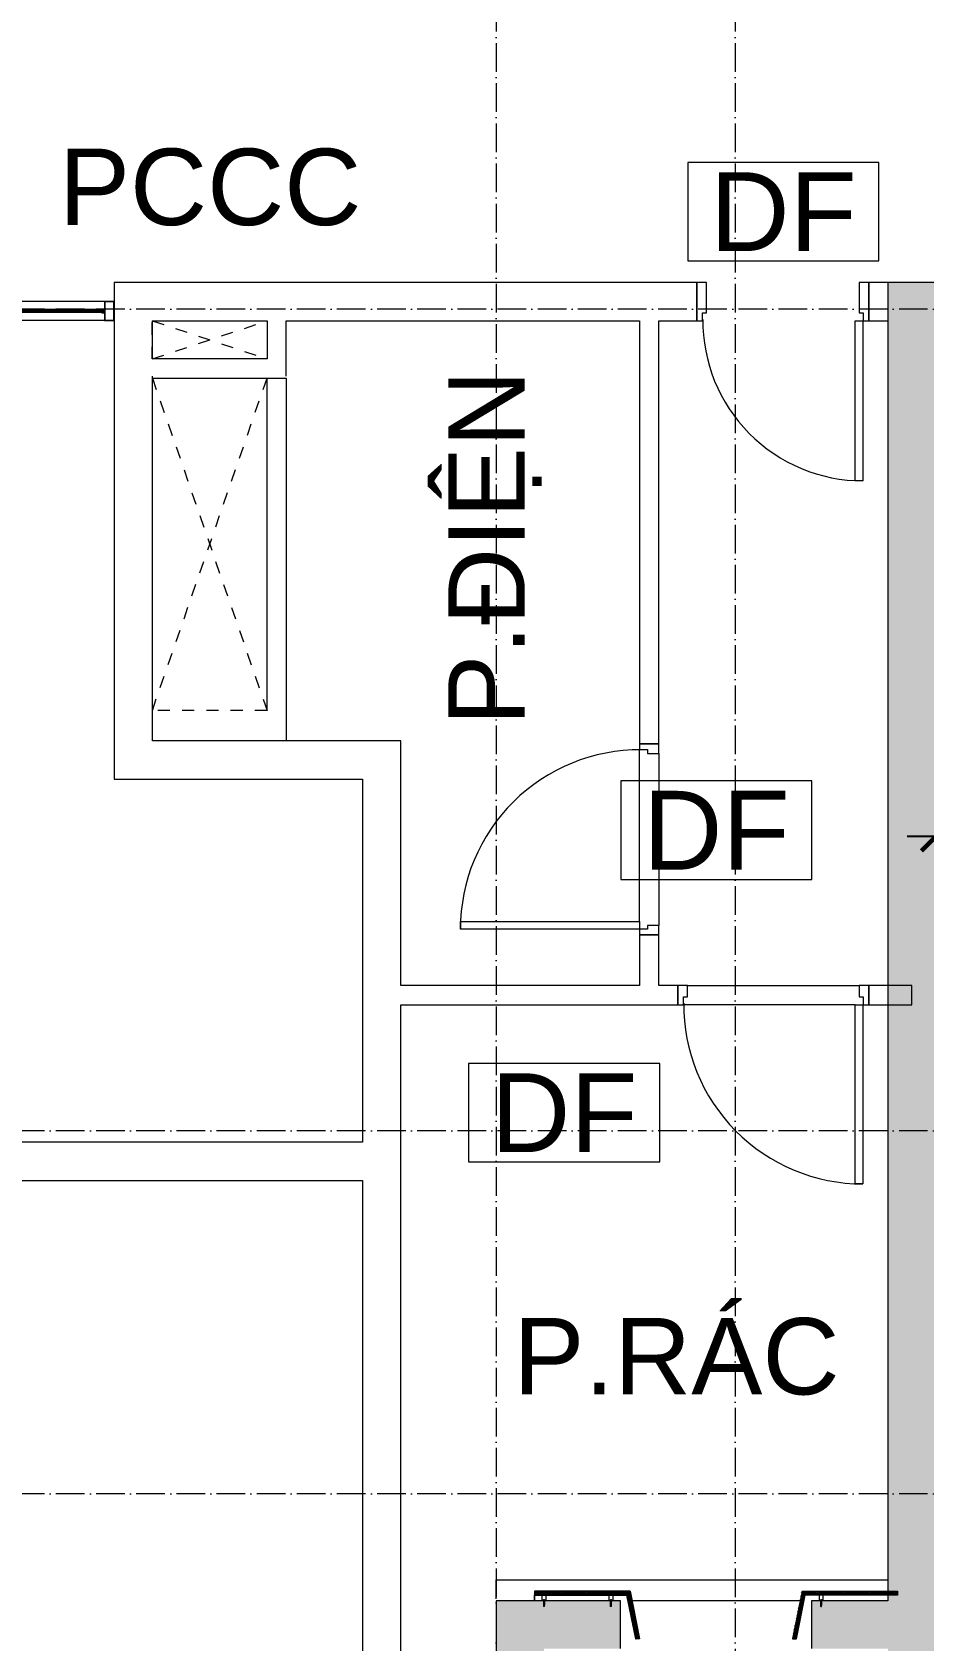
# Model space of a CAD drawing. Header units: millimetres. Extents: x -55734 to 162275, y 47779 to 197208.
# Drawn here: x 21021 to 25688, y 95775 to 104195 of the extents above; entities that cross this region are included whole.
import ezdxf
from ezdxf.enums import TextEntityAlignment as Align

# ---------------------------------------------------------------- set-up
doc = ezdxf.new("R2010")
doc.units = ezdxf.units.MM
for name, pattern in [('Dash', [6.35, 3.175, -3.175]), ('Grid Line', [4.2, 3, -0.6, 0, -0.6]), ('HIDDEN2', [4.7625, 3.175, -1.5875])]:
    doc.linetypes.add(name, pattern=pattern)
for name, color, linetype, lineweight in [('A-DETL-GENF-HDLN', 161, 'Dash', 5), ('CHU', 181, 'Continuous', 5), ('CUA', 31, 'Continuous', 9), ('GRA', 211, 'Continuous', 9), ('LAT-GACH', 140, 'Continuous', 13), ('NET-CAT', 3, 'Continuous', 15), ('NET-THAY', 2, 'Continuous', 9), ('TRUC', 225, 'Continuous', 5), ('Y-GHI CHU PCCC$0$Z-CT1-GHI CHU TT$0$KI-HIEU', 6, 'Continuous', 13)]:
    doc.layers.add(name, color=color, linetype=linetype, lineweight=lineweight)
doc.styles.add('Arial_3', font='Font - TrueType - Arial.ttf', dxfattribs={"height": 500})
doc.styles.add('TA1', font='Font - TrueType - Arial.ttf')
doc.styles.add('Y-GHI CHU PCCC$0$Arial', font='Font - TrueType - Arial.ttf')
doc.dimstyles.new('D_100', dxfattribs={"dimtxt": 220, "dimasz": 150, "dimexe": 150, "dimexo": 150, "dimgap": 80, "dimtad": 1, "dimdec": 0, "dimzin": 9, "dimtxsty": 'TA1', "dimblk": 'ARCHTICK', "dimcen": 1, "dimdle": 150, "dimclrd": 256, "dimclre": 256, "dimclrt": 7, "dimadec": 0, "dimazin": 0, "dimtfac": 1, "dimtdec": 0, "dimtix": 1, "dimtmove": 1, "dimatfit": 3, "dimfxl": 1, "dimtolj": 1, "dimtzin": 0, "dimlwd": -1, "dimlwe": -1, "dimarcsym": 0})

# ---------------------------------------------------------------- blocks, each defined once
blk = doc.blocks.new('A$C1F5A74C7')
at = {"color": 0, "lineweight": 5}
for p, q in [((0, 10), (0, 12)), ((0, 10), (21, 10)), ((3, 8), (3, 10)), ((3, 5), (3, 7)), ((5, 91), (10, 94)), ((5, 91), (5, 29)), ((5, 91), (15, 91)), ((6, 78), (5, 75)), ((5, 75), (8, 75)), ((6, 72), (5, 69)), ((5, 69), (8, 69)), ((6, 66), (5, 63)), ((5, 63), (8, 63)), ((6, 60), (5, 57)), ((5, 57), (8, 57)), ((6, 54), (5, 51)), ((5, 51), (8, 51)), ((5, 49), (8, 49)), ((5, 10), (5, 29)), ((8, 5), (5, 5)), ((7, 80), (6, 78)), ((6, 78), (10, 78)), ((8, 73), (6, 72)), ((8, 67), (6, 66)), ((8, 61), (6, 60)), ((8, 55), (6, 54)), ((8, 82), (7, 80)), ((7, 81), (10, 81)), ((7, 80), (10, 80)), ((7, 29), (7, 76)), ((7, 10), (7, 31)), ((7, 9), (7, 10)), ((7, 5), (7, 8)), ((7, 5), (7, 5)), ((9, 84), (8, 82)), ((8, 83), (10, 83)), ((8, 73), (8, 75)), ((8, 69), (8, 67)), ((8, 61), (8, 63)), ((8, 57), (8, 55)), ((8, 51), (8, 49)), ((10, 87), (9, 85)), ((9, 85), (12, 86)), ((10, 5), (9, 5)), ((10, 99), (10, 11)), ((10, 94), (15, 91)), ((10, 87), (12, 85)), ((10, 41), (10, 80)), ((10, 78), (15, 78)), ((10, 41), (11, 41)), ((10, 13), (10, 0)), ((12, 5), (10, 5)), ((11, 84), (13, 84)), ((11, 81), (14, 82)), ((11, 41), (11, 80)), ((11, 80), (14, 80)), ((12, 84), (12, 83)), ((12, 73), (12, 75)), ((12, 75), (15, 75)), ((12, 73), (15, 72)), ((12, 69), (12, 67)), ((12, 69), (15, 69)), ((12, 67), (15, 66)), ((12, 61), (12, 63)), ((12, 63), (15, 63)), ((12, 61), (15, 60)), ((12, 57), (12, 55)), ((12, 57), (15, 57)), ((12, 55), (15, 54)), ((12, 49), (12, 51)), ((12, 51), (15, 51)), ((12, 49), (15, 49)), ((12, 5), (12, 5)), ((13, 82), (14, 80)), ((16, 5), (13, 5)), ((14, 80), (15, 78)), ((14, 29), (14, 76)), ((14, 10), (14, 31)), ((14, 9), (14, 10)), ((14, 5), (14, 8)), ((15, 91), (15, 29)), ((15, 78), (15, 75)), ((15, 72), (15, 69)), ((15, 66), (15, 63)), ((15, 60), (15, 57)), ((15, 54), (15, 51)), ((15, 10), (15, 29)), ((18, 10), (18, 8)), ((18, 7), (18, 5)), ((21, 10), (21, 12))]:
    blk.add_line(p, q, dxfattribs=at)
for centre, radius, start, end in [((5, 7), 2.77, 227.3489, 309.0524), ((10, 15), 10.9, 250.5292, 255.5659), ((10, 15), 10.9, 263.51, 276.4907), ((10, 15), 10.9, 284.1671, 289.4715), ((16, 7), 2.77, 230.845, 312.6565)]:
    blk.add_arc(centre, radius, start, end, dxfattribs=at)
blk = doc.blocks.new('*U73')
for p, q in [((11.2, 0), (10.7, 0)), ((11.7, 0), (11.2, 0)), ((12.4, 0), (12.2, 0)), ((14.1, 0), (12.9, 0)), ((14.1, 2.9), (14.1, 4)), ((14.1, 2.4), (14.1, 2.9)), ((14.1, 1.8), (14.1, 1.9)), ((14.1, 0), (14.1, 1.2)), ((14.1, 0), (14.1, -1.2)), ((14.1, 0), (15.4, 0)), ((15.9, 0), (16, 0)), ((16.6, 0), (17, 0)), ((17, 0), (18.1, 0)), ((47.7, 10), (47.7, -10)), ((14.1, -1.8), (14.1, -1.9)), ((14.1, -2.4), (14.1, -2.9)), ((14.1, -2.9), (14.1, -4))]:
    blk.add_line(p, q)
blk.add_lwpolyline([(50, 10), (9.5, 10, 0.414215), (7.5, 8), (7.5, -8, 0.414214), (9.5, -10), (50, -10)], format="xyb")
for radius in [2.9, 0.712]:
    blk.add_circle((14.1, 0), radius)
at = {"extrusion": (0, 0, -1), "xscale": 0.3999999999068677, "yscale": 0.3999999999068677, "zscale": -0.4, "rotation": 90.00000000000001}
blk.add_blockref('A$C1F5A74C7', (-42.8, -4.2), dxfattribs=at)
blk = doc.blocks.new('_ARCHTICK')
at = {"color": 0, "linetype": 'ByBlock', "const_width": 0.15}
blk.add_lwpolyline([(-0.5, -0.5), (0.5, 0.5)], dxfattribs=at)
blk = doc.blocks.new('*D65')
at = {"layer": 'Defpoints', "transparency": 16777216}
blk.add_line((5350, 11850), (2850, 11850), dxfattribs=at)
at = {"layer": 'Defpoints', "color": 0, "transparency": 16777216}
for p in [(3000, 11850), (3000, 11850), (5200, 11850)]:
    blk.add_point(p, dxfattribs=at)
at = {"layer": 'Defpoints', "transparency": 16777216, "xscale": 150, "yscale": 150, "zscale": 150}
for p, rotation in [((3000, 11850), 179.9999999999999), ((5200, 11850), 359.9999999999999)]:
    blk.add_blockref('_ARCHTICK', p, dxfattribs=dict(at, rotation=rotation))
at = {"layer": 'Defpoints', "color": 7, "transparency": 16777216, "insert": (4100, 12042.3), "char_height": 220, "attachment_point": 5, "style": 'TA1'}
blk.add_mtext('\\A1;2200', dxfattribs=at)
blk = doc.blocks.new('CUA 1 CANH MO - 2 - Type 1-1152417-MẶT BẰNG TẦNG 1')
at = {"layer": 'CUA'}
for p, q in [((-317.5, 940.3), (-277.5, 940.3)), ((-317.5, 102.3), (-317.5, 940.3)), ((-277.5, 940.3), (-277.5, 102.3)), ((-277.5, 102.3), (-317.5, 102.3))]:
    blk.add_line(p, q, dxfattribs=at)
at = {"layer": 'CUA', "lineweight": 5}
for p, q in [((-318.5, 102.3), (-348.5, 102.3)), ((-348.5, 102.3), (-348.5, -97.7)), ((-318.5, 61.3), (-318.5, 102.3)), ((551.5, 102.3), (521.5, 102.3)), ((521.5, 102.3), (521.5, 61.3)), ((551.5, -97.7), (551.5, 102.3)), ((-298.5, 61.3), (-318.5, 61.3)), ((-298.5, -97.7), (-298.5, 61.3)), ((521.5, 61.3), (501.5, 61.3)), ((501.5, 61.3), (501.5, -97.7)), ((-348.5, -97.7), (-298.5, -97.7)), ((501.5, -97.7), (551.5, -97.7))]:
    blk.add_line(p, q, dxfattribs=at)
blk.add_arc((-317.5, 102.3), 838, 359.5, 90, dxfattribs=at)
blk = doc.blocks.new('CUA 1 CANH MO - 2 - Type 1000-1271836-MẶT BẰNG TẦNG 1')
at = {"layer": 'CUA'}
for p, q in [((-367.5, 990.3), (-327.5, 990.3)), ((-367.5, 52.3), (-367.5, 990.3)), ((-327.5, 990.3), (-327.5, 52.3)), ((-327.5, 52.3), (-367.5, 52.3))]:
    blk.add_line(p, q, dxfattribs=at)
at = {"layer": 'CUA', "lineweight": 5}
for p, q in [((-368.5, 52.3), (-398.5, 52.3)), ((-398.5, 52.3), (-398.5, -47.7)), ((-368.5, 11.3), (-368.5, 52.3)), ((-348.5, 11.3), (-368.5, 11.3)), ((-348.5, -47.7), (-348.5, 11.3)), ((571.5, 11.3), (551.5, 11.3)), ((551.5, 11.3), (551.5, -47.7)), ((601.5, 52.3), (571.5, 52.3)), ((571.5, 52.3), (571.5, 11.3)), ((601.5, -47.7), (601.5, 52.3)), ((-398.5, -47.7), (-348.5, -47.7)), ((551.5, -47.7), (601.5, -47.7))]:
    blk.add_line(p, q, dxfattribs=at)
blk.add_arc((-367.5, 52.3), 938, 359.5, 90, dxfattribs=at)
blk = doc.blocks.new('*U177')
for p, q in [((-787.5, 112.5), (-787.5, 712.5)), ((-770.8, 699.5, 0), (-770.8, 125.5, 0)), ((-754.3, 699.5, 0), (-754.3, 125.5, 0)), ((-737.5, 112.5), (-737.5, 712.5)), ((737.5, 112.5), (737.5, 712.5)), ((754.2, 699.5, 0), (754.2, 125.5, 0)), ((770.7, 699.5, 0), (770.7, 125.5, 0)), ((787.5, 112.5), (787.5, 712.5)), ((-1644.6, 0, 0), (-850, 0, 0)), ((1630.2, 0, 0), (850, 0, 0)), ((-1631.6, -41.8, 0), (-863, -41.8, 0)), ((-1631.6, -58.3, 0), (-863, -58.3, 0)), ((1617.2, -41.8, 0), (863, -41.8, 0)), ((1617.2, -58.3, 0), (863, -58.3, 0)), ((-1644.6, -100, 0), (-850, -100, 0)), ((1630.2, -100, 0), (850, -100, 0))]:
    blk.add_line(p, q)
at = {"color": 1}
for p, q in [((-762.5, 119.1, 0), (-762.5, 705.9, 0)), ((762.5, 119.1, 0), (762.5, 705.9, 0)), ((-856.6, -50, 0), (-1638, -50, 0)), ((856.6, -50, 0), (1623.7, -50, 0))]:
    blk.add_line(p, q, dxfattribs=at)
at = {"ltscale": 100}
for p, q in [((-1644.6, -61, 0), (-1644.6, -39, 0)), ((-1644.6, -61, 0), (-1644.6, -39, 0)), ((-850, -61, 0), (-850, -39, 0)), ((-850, -61, 0), (-850, -39, 0)), ((850, -61, 0), (850, -39, 0)), ((850, -61, 0), (850, -39, 0)), ((1630.2, -61, 0), (1630.2, -39, 0)), ((1630.2, -61, 0), (1630.2, -39, 0))]:
    blk.add_line(p, q, dxfattribs=at)
for points in [[(-737.5, 712.5), (-787.5, 712.5), (-787.5, 812.5), (-737.5, 812.5)], [(-739.5, 714.5), (-785.5, 714.5), (-785.5, 810.5), (-739.5, 810.5)], [(737.5, 712.5), (787.5, 712.5), (787.5, 812.5), (737.5, 812.5)], [(739.5, 714.5), (785.5, 714.5), (785.5, 810.5), (739.5, 810.5)], [(-737.5, 12.5), (-787.5, 12.5), (-787.5, 112.5), (-737.5, 112.5)], [(-739.5, 14.5), (-785.5, 14.5), (-785.5, 110.5), (-739.5, 110.5)], [(737.5, 12.5), (787.5, 12.5), (787.5, 112.5), (737.5, 112.5)], [(739.5, 14.5), (785.5, 14.5), (785.5, 110.5), (739.5, 110.5)], [(-1694.6, -100), (-1694.6, 0), (-1644.6, 0), (-1644.6, -100)], [(-850, 0), (-800, 0), (-800, -100), (-850, -100)], [(850, 0), (800, 0), (800, -100), (850, -100)], [(1680.2, -100), (1680.2, 0), (1630.2, 0), (1630.2, -100)], [(-1692.6, -98), (-1692.6, -2), (-1646.6, -2), (-1646.6, -98)], [(-848, -2), (-802, -2), (-802, -98), (-848, -98)], [(848, -2), (802, -2), (802, -98), (848, -98)], [(1678.2, -98), (1678.2, -2), (1632.2, -2), (1632.2, -98)]]:
    blk.add_lwpolyline(points, close=True)
for points in [[(687.5, 662.5), (697.5, 662.5), (697.5, 757.5), (727.8, 757.5, -0.063254), (727.5, 760), (727.5, 765, -0.063254), (727.8, 767.5), (687.5, 767.5), (687.5, 757.5)], [(737.5, 775), (737.5, 750, -0.414214), (727.5, 760), (727.5, 765, -0.414214)], [(787.5, 775), (787.5, 750, 0.414214), (797.5, 760), (797.5, 765, 0.414214)], [(837.5, 662.5), (827.5, 662.5), (827.5, 757.5), (797.2, 757.5, 0.063254), (797.5, 760), (797.5, 765, 0.063254), (797.2, 767.5), (837.5, 767.5), (837.5, 757.5)]]:
    blk.add_lwpolyline(points, format="xyb", close=True)
at = {"elevation": 0}
for points in [[(-751.5, 712.5), (-773.5, 712.5), (-773.5, 700, 0.414214), (-773, 699.5), (-769.5, 699.5, 0.414214), (-769, 700, 0.414214), (-769.5, 700.5), (-772, 700.5, -0.414214), (-772.5, 701), (-772.5, 711, -0.414214), (-772, 711.5), (-753, 711.5, -0.414214), (-752.5, 711), (-752.5, 701, -0.414214), (-753, 700.5), (-755.5, 700.5, 0.414214), (-756, 700, 0.414214), (-755.5, 699.5), (-752, 699.5, 0.414214), (-751.5, 700), (-751.5, 712.5)], [(751.5, 712.5), (773.5, 712.5), (773.5, 700, -0.414214), (773, 699.5), (769.5, 699.5, -0.414214), (769, 700, -0.414214), (769.5, 700.5), (772, 700.5, 0.414214), (772.5, 701), (772.5, 711, 0.414214), (772, 711.5), (753, 711.5, 0.414214), (752.5, 711), (752.5, 701, 0.414214), (753, 700.5), (755.5, 700.5, -0.414214), (756, 700, -0.414214), (755.5, 699.5), (752, 699.5, -0.414214), (751.5, 700), (751.5, 712.5)], [(-1644.6, -39), (-1644.6, -61), (-1632.1, -61, 0.414214), (-1631.6, -60.5), (-1631.6, -57, 0.414214), (-1632.1, -56.5, 0.414214), (-1632.6, -57), (-1632.6, -59.5, -0.414214), (-1633.1, -60), (-1643.1, -60, -0.414214), (-1643.6, -59.5), (-1643.6, -40.5, -0.414214), (-1643.1, -40), (-1633.1, -40, -0.414214), (-1632.6, -40.5), (-1632.6, -43, 0.414214), (-1632.1, -43.5, 0.414214), (-1631.6, -43), (-1631.6, -39.5, 0.414214), (-1632.1, -39), (-1644.6, -39)], [(-850, -39), (-850, -61), (-862.5, -61, -0.414214), (-863, -60.5), (-863, -57, -0.414214), (-862.5, -56.5, -0.414214), (-862, -57), (-862, -59.5, 0.414214), (-861.5, -60), (-851.5, -60, 0.414214), (-851, -59.5), (-851, -40.5, 0.414214), (-851.5, -40), (-861.5, -40, 0.414214), (-862, -40.5), (-862, -43, -0.414214), (-862.5, -43.5, -0.414214), (-863, -43), (-863, -39.5, -0.414214), (-862.5, -39), (-850, -39)], [(850, -39), (850, -61), (862.5, -61, 0.414214), (863, -60.5), (863, -57, 0.414214), (862.5, -56.5, 0.414214), (862, -57), (862, -59.5, -0.414214), (861.5, -60), (851.5, -60, -0.414214), (851, -59.5), (851, -40.5, -0.414214), (851.5, -40), (861.5, -40, -0.414214), (862, -40.5), (862, -43, 0.414214), (862.5, -43.5, 0.414214), (863, -43), (863, -39.5, 0.414214), (862.5, -39), (850, -39)], [(1630.2, -39), (1630.2, -61), (1617.7, -61, -0.414214), (1617.2, -60.5), (1617.2, -57, -0.414214), (1617.7, -56.5, -0.414214), (1618.2, -57), (1618.2, -59.5, 0.414214), (1618.7, -60), (1628.7, -60, 0.414214), (1629.2, -59.5), (1629.2, -40.5, 0.414214), (1628.7, -40), (1618.7, -40, 0.414214), (1618.2, -40.5), (1618.2, -43, -0.414214), (1617.7, -43.5, -0.414214), (1617.2, -43), (1617.2, -39.5, -0.414214), (1617.7, -39), (1630.2, -39)]]:
    blk.add_lwpolyline(points, format="xyb", dxfattribs=at)
at = {"color": 8, "lineweight": 5, "elevation": 0}
for points in [[(-764.8, 705.9, -0.110226), (-764.7, 705.9), (-760.3, 705.9, -0.110226), (-760.2, 705.9, -0.547587), (-759.7, 702.3, 0.371535), (-759.7, 701.9, -0.207699), (-759.9, 697.8, 0.626616), (-759.8, 697.5, 0.088099), (-754.4, 699.5), (-756.6, 699.5), (-756.6, 702.3), (-755.4, 702.3), (-759, 706.8, 0.26277), (-759.4, 707.1), (-762.5, 707.1), (-765.6, 707.1, 0.26277), (-766, 706.8), (-769.6, 702.3), (-768.4, 702.3), (-768.4, 699.5), (-770.6, 699.5, 0.088099), (-765.2, 697.5, 0.626616), (-765.1, 697.8, -0.207699), (-765.3, 701.9, 0.371535), (-765.3, 702.3, -0.547587)], [(764.8, 705.9, 0.110226), (764.7, 705.9), (760.3, 705.9, 0.110226), (760.2, 705.9, 0.547587), (759.7, 702.3, -0.371535), (759.7, 701.9, 0.207699), (759.9, 697.8, -0.626616), (759.8, 697.5, -0.088099), (754.4, 699.5), (756.6, 699.5), (756.6, 702.3), (755.4, 702.3), (759, 706.8, -0.26277), (759.4, 707.1), (762.5, 707.1), (765.6, 707.1, -0.26277), (766, 706.8), (769.6, 702.3), (768.4, 702.3), (768.4, 699.5), (770.6, 699.5, -0.088099), (765.2, 697.5, -0.626616), (765.1, 697.8, 0.207699), (765.3, 701.9, -0.371535), (765.3, 702.3, 0.547587)], [(-764.8, 119.1, 0.110226), (-764.7, 119.1), (-760.3, 119.1, 0.110226), (-760.2, 119.1, 0.547587), (-759.7, 122.7, -0.371535), (-759.7, 123.1, 0.207699), (-759.9, 127.2, -0.626616), (-759.8, 127.5, -0.088099), (-754.4, 125.5), (-756.6, 125.5), (-756.6, 122.7), (-755.4, 122.7), (-759, 118.2, -0.26277), (-759.4, 117.9), (-762.5, 117.9), (-765.6, 117.9, -0.26277), (-766, 118.2), (-769.6, 122.7), (-768.4, 122.7), (-768.4, 125.5), (-770.6, 125.5, -0.088099), (-765.2, 127.5, -0.626616), (-765.1, 127.2, 0.207699), (-765.3, 123.1, -0.371535), (-765.3, 122.7, 0.547587)], [(764.8, 119.1, -0.110226), (764.7, 119.1), (760.3, 119.1, -0.110226), (760.2, 119.1, -0.547587), (759.7, 122.7, 0.371535), (759.7, 123.1, -0.207699), (759.9, 127.2, 0.626616), (759.8, 127.5, 0.088099), (754.4, 125.5), (756.6, 125.5), (756.6, 122.7), (755.4, 122.7), (759, 118.2, 0.26277), (759.4, 117.9), (762.5, 117.9), (765.6, 117.9, 0.26277), (766, 118.2), (769.6, 122.7), (768.4, 122.7), (768.4, 125.5), (770.6, 125.5, 0.088099), (765.2, 127.5, 0.626616), (765.1, 127.2, -0.207699), (765.3, 123.1, 0.371535), (765.3, 122.7, -0.547587)]]:
    blk.add_lwpolyline(points, format="xyb", close=True, dxfattribs=at)
at = {"color": 1, "elevation": 0}
for points in [[(-760, 119.1), (-765, 119.1), (-765, 705.9), (-760, 705.9)], [(760, 119.1), (765, 119.1), (765, 705.9), (760, 705.9)]]:
    blk.add_lwpolyline(points, close=True, dxfattribs=at)
for points in [[(-751.5, 112.5), (-773.5, 112.5), (-773.5, 125, -0.414214), (-773, 125.5), (-769.5, 125.5, -0.414214), (-769, 125, -0.414214), (-769.5, 124.5), (-772, 124.5, 0.414214), (-772.5, 124), (-772.5, 114, 0.414214), (-772, 113.5), (-753, 113.5, 0.414214), (-752.5, 114), (-752.5, 124, 0.414214), (-753, 124.5), (-755.5, 124.5, -0.414214), (-756, 125, -0.414214), (-755.5, 125.5), (-752, 125.5, -0.414214), (-751.5, 125), (-751.5, 112.5)], [(751.5, 112.5), (773.5, 112.5), (773.5, 125, 0.414214), (773, 125.5), (769.5, 125.5, 0.414214), (769, 125, 0.414214), (769.5, 124.5), (772, 124.5, -0.414214), (772.5, 124), (772.5, 114, -0.414214), (772, 113.5), (753, 113.5, -0.414214), (752.5, 114), (752.5, 124, -0.414214), (753, 124.5), (755.5, 124.5, 0.414214), (756, 125, 0.414214), (755.5, 125.5), (752, 125.5, 0.414214), (751.5, 125), (751.5, 112.5)]]:
    blk.add_lwpolyline(points, format="xyb")
at = {"elevation": 0}
for points in [[(-1644.6, -40.5), (-1644.6, -59.5)], [(-1644.6, -40.5), (-1644.6, -59.5)], [(-850, -40.5), (-850, -59.5)], [(-850, -40.5), (-850, -59.5)], [(850, -40.5), (850, -59.5)], [(850, -40.5), (850, -59.5)], [(1630.2, -40.5), (1630.2, -59.5)], [(1630.2, -40.5), (1630.2, -59.5)]]:
    blk.add_lwpolyline(points, dxfattribs=at)
at = {"color": 8, "lineweight": 5}
for points in [[(-1638, -52.3, -0.110226), (-1638, -52.2), (-1638, -47.8, -0.110226), (-1638, -47.7, -0.547587), (-1634.4, -47.2, 0.371535), (-1634, -47.2, -0.207699), (-1629.8, -47.4, 0.626616), (-1629.5, -47.3, 0.088099), (-1631.6, -41.9), (-1631.6, -44.1), (-1634.4, -44.1), (-1634.4, -42.9), (-1638.9, -46.5, 0.26277), (-1639.1, -46.9), (-1639.1, -50), (-1639.1, -53.1, 0.26277), (-1638.9, -53.5), (-1634.4, -57.1), (-1634.4, -55.9), (-1631.6, -55.9), (-1631.6, -58.1, 0.088099), (-1629.5, -52.7, 0.626616), (-1629.8, -52.6, -0.207699), (-1634, -52.8, 0.371535), (-1634.4, -52.8, -0.547587)], [(-856.6, -52.3, 0.110226), (-856.6, -52.2), (-856.6, -47.8, 0.110226), (-856.6, -47.7, 0.547587), (-860.2, -47.2, -0.371535), (-860.6, -47.2, 0.207699), (-864.7, -47.4, -0.626616), (-865, -47.3, -0.088099), (-863, -41.9), (-863, -44.1), (-860.2, -44.1), (-860.2, -42.9), (-855.7, -46.5, -0.26277), (-855.4, -46.9), (-855.4, -50), (-855.4, -53.1, -0.26277), (-855.7, -53.5), (-860.2, -57.1), (-860.2, -55.9), (-863, -55.9), (-863, -58.1, -0.088099), (-865, -52.7, -0.626616), (-864.7, -52.6, 0.207699), (-860.6, -52.8, -0.371535), (-860.2, -52.8, 0.547587)], [(856.6, -52.3, -0.110226), (856.6, -52.2), (856.6, -47.8, -0.110226), (856.6, -47.7, -0.547587), (860.2, -47.2, 0.371535), (860.6, -47.2, -0.207699), (864.7, -47.4, 0.626616), (865, -47.3, 0.088099), (863, -41.9), (863, -44.1), (860.2, -44.1), (860.2, -42.9), (855.7, -46.5, 0.26277), (855.4, -46.9), (855.4, -50), (855.4, -53.1, 0.26277), (855.7, -53.5), (860.2, -57.1), (860.2, -55.9), (863, -55.9), (863, -58.1, 0.088099), (865, -52.7, 0.626616), (864.7, -52.6, -0.207699), (860.6, -52.8, 0.371535), (860.2, -52.8, -0.547587)], [(1623.7, -52.3, 0.110226), (1623.7, -52.2), (1623.7, -47.8, 0.110226), (1623.7, -47.7, 0.547587), (1620, -47.2, -0.371535), (1619.7, -47.2, 0.207699), (1615.5, -47.4, -0.626616), (1615.2, -47.3, -0.088099), (1617.2, -41.9), (1617.2, -44.1), (1620, -44.1), (1620, -42.9), (1624.6, -46.5, -0.26277), (1624.8, -46.9), (1624.8, -50), (1624.8, -53.1, -0.26277), (1624.6, -53.5), (1620, -57.1), (1620, -55.9), (1617.2, -55.9), (1617.2, -58.1, -0.088099), (1615.2, -52.7, -0.626616), (1615.5, -52.6, 0.207699), (1619.7, -52.8, -0.371535), (1620, -52.8, 0.547587)]]:
    blk.add_lwpolyline(points, format="xyb", close=True, dxfattribs=at)
at = {"color": 1}
for points in [[(-856.6, -47.5), (-856.6, -52.5), (-1638, -52.5), (-1638, -47.5)], [(856.6, -47.5), (856.6, -52.5), (1623.7, -52.5), (1623.7, -47.5)]]:
    blk.add_lwpolyline(points, close=True, dxfattribs=at)
for centre, radius in [((-800, 12.5), 12.5), ((-800, 12.5), 10.5), ((800, 12.5), 12.5), ((800, 12.5), 10.5)]:
    blk.add_circle(centre, radius)
at = {"color": 8, "linetype": 'HIDDEN2', "lineweight": 5, "ltscale": 20}
for centre, start, end in [((-893.5, -86), 5.50041, 79.99437), ((893.5, -86), 100.00563, 174.49959)]:
    blk.add_arc(centre, 897.6, start, end, dxfattribs=at)
blk = doc.blocks.new('Y-GHI CHU PCCC$0$A$C67775D76')
at = {"color": 8, "ltscale": 30}
blk.add_lwpolyline([(-266.7, -137.5), (266.7, -137.5), (266.7, 137.5), (-266.7, 137.5)], close=True, dxfattribs=at)
at = {"color": 8, "style": 'Y-GHI CHU PCCC$0$Arial'}
blk.add_text('DF', height=220, dxfattribs=at).set_placement((0, 0), align=Align.MIDDLE_CENTER)
blk = doc.blocks.new('A$C18732D84')
at = {"layer": 'GRA', "transparency": 33554687}
h = blk.add_hatch(dxfattribs=at)
h.set_pattern_fill('ANSI37', color=159, scale=50, angle=270, style=0)
h.set_pattern_definition([(315, (-1864.836, 283691.963), (4.41941738, 4.41941738), []), (45, (-1864.836, 283691.963), (-4.41941738, 4.41941738), [])])
h.paths.add_polyline_path([(1400, 7900), (900, 7900), (900, 7850), (900, 7880), (1383.6, 7880)])
h = blk.add_hatch(dxfattribs=at)
h.set_pattern_fill('ANSI37', color=159, scale=50, angle=645.25512, style=0)
h.set_pattern_definition([(330.2551187, (-17013.0964, 161543.5025), (3.10086836, 5.42651964), []), (60.2551187, (-17013.0964, 161543.5025), (-5.42651964, 3.10086836), [])])
h.paths.add_polyline_path([(1400, 7900), (1450, 7650), (1429.6, 7650), (1383.6, 7880)])
h = blk.add_hatch(dxfattribs=at)
h.set_pattern_fill('ANSI37', color=159, scale=50, angle=645.25512, style=0)
h.set_pattern_definition([(330.2551187, (-17213.0964, 161543.5025), (3.10086836, 5.42651964), []), (60.2551187, (-17213.0964, 161543.5025), (-5.42651964, 3.10086836), [])])
h.paths.add_polyline_path([(2300, 7900), (2250, 7650), (2270.4, 7650), (2316.4, 7880)])
h = blk.add_hatch(dxfattribs=at)
h.set_pattern_fill('ANSI37', color=159, scale=50, angle=270, style=0)
h.set_pattern_definition([(315, (-2064.836, 283691.963), (4.41941738, 4.41941738), []), (45, (-2064.836, 283691.963), (-4.41941738, 4.41941738), [])])
h.paths.add_polyline_path([(2300, 7900), (2800, 7900), (2800, 7880), (2316.4, 7880)])
at = {"layer": 'NET-CAT'}
h = blk.add_hatch(color=256, dxfattribs=at)
h.dxf.hatch_style = 1
h.paths.add_polyline_path([(5450, 10650), (5200, 10650), (5200, 9650), (5450, 9650)], flags=17)
h.paths.add_polyline_path([(5450, 12850), (5200, 12850), (5200, 11850), (5450, 11850)], flags=17)
h.paths.add_polyline_path([(5450, 8450), (5200, 8450), (5200, 7450), (5450, 7450)], flags=17)
h.paths.add_polyline_path([(5450, 6250), (5200, 6250), (5200, 5800), (3000, 5800), (3000, 14500), (5200, 14500), (5200, 14050), (5450, 14050), (5450, 14750), (2750, 14750), (2750, 7850), (2350, 7850), (2350, 7600), (2750, 7600), (2750, 5800), (950, 5800), (950, 7600), (1350, 7600), (1350, 7850), (700, 7850), (700, 5800), (0, 5800), (0, 0), (4150, 0), (4150, 250), (250, 250), (250, 2750), (5450, 2750), (5450, 3000), (3300, 3000), (3300, 3875), (3050, 3875), (3050, 3000), (250, 3000), (250, 5550), (3050, 5550), (3050, 5075), (3300, 5075), (3300, 5550), (5450, 5550)])
at = {"layer": 'GRA'}
for points in [[(1400, 7900), (900, 7900), (900, 7850), (900, 7880), (1383.6, 7880)], [(1400, 7900), (1450, 7650), (1429.6, 7650), (1383.6, 7880)], [(2300, 7900), (2250, 7650), (2270.4, 7650), (2316.4, 7880)], [(2300, 7900), (2800, 7900), (2800, 7880), (2316.4, 7880)]]:
    blk.add_lwpolyline(points, close=True, dxfattribs=at)
at = {"layer": 'LAT-GACH'}
blk.add_line((2290, 7850), (1410, 7850), dxfattribs=at)
at = {"layer": 'NET-CAT'}
for points in [[(3000, 5800), (3000, 14500), (5200, 14500), (5200, 14050), (5450, 14050), (5450, 14750), (2750, 14750), (2750, 7850), (2350, 7850), (2350, 7600)], [(1350, 7600), (1350, 7850), (700, 7850), (700, 5800)]]:
    blk.add_lwpolyline(points, dxfattribs=at)
at = {"layer": 'GRA', "xscale": -1}
for p, rotation in [((950, 7900), 89.99999999999783), ((950, 7900), 90.00000000000017), ((1300, 7900), 89.99999999999783), ((1300, 7900), 90.00000000000017)]:
    blk.add_blockref('*U73', p, dxfattribs=dict(at, rotation=rotation))
at = {"layer": 'GRA', "rotation": 270.0000000000002}
blk.add_blockref('*U73', (2400, 7900), dxfattribs=at)
at = {"layer": 'Defpoints'}
dim = blk.add_linear_dim(base=(3000, 11850), p1=(5200, 11850), p2=(3000, 11850), dimstyle='D_100', dxfattribs=at)
dim.commit()
dim.dimension.update_dxf_attribs({"geometry": '*D65', "text_midpoint": (4100, 12042.3)})
blk = doc.blocks.new('ALC1807-ASCENT PLAZA-KET CAU_rvt-1-MẶT BẰNG TẦNG 1')
blk.add_blockref('A$C18732D84', (22750.5, 16539.9))

msp = doc.modelspace()

# ---------------------------------------------------------------- linework, layer by layer
at = {"layer": 'A-DETL-GENF-HDLN', "ltscale": 20}
for p, q in [((21650.2, 102684.6, 0), (22250.4, 102484.6, 0)), ((21650.2, 102484.6, 0), (22250.2, 102683.8, 0)), ((21650.4, 102384.6, 0), (22250.4, 100644.6, 0)), ((21650.4, 100644.6, 0), (22250.4, 102383.8, 0)), ((22250.4, 100644.6, 0), (21650.4, 100644.6, 0))]:
    msp.add_line(p, q, dxfattribs=at)
at = {"layer": 'A-DETL-GENF-HDLN', "ltscale": 20, "elevation": 0}
msp.add_lwpolyline([(21650.2, 102684.6), (22250.4, 102684.6), (22250.4, 102484.6), (21650.2, 102484.6)], close=True, dxfattribs=at)
at = {"layer": 'NET-CAT'}
for p, q in [((24500.4, 102884.6, 0), (21450.4, 102884.6, 0)), ((21450.4, 102884.6, 0), (21450.4, 100284.9, 0)), ((24500.4, 102684.6, 0), (24500.4, 102884.6, 0)), ((25500.4, 102884.6, 0), (25400.4, 102884.6, 0)), ((25400.4, 102884.6, 0), (25400.4, 102684.6, 0)), ((21650.4, 102684.6, 0), (22250.4, 102684.6, 0)), ((21650.4, 102484.6, 0), (21650.4, 102684.6, 0)), ((22250.4, 102684.6, 0), (22250.4, 102484.6, 0)), ((22350.4, 102684.6, 0), (24200.4, 102684.6, 0)), ((22350.4, 102394.6, 0), (22350.4, 102684.6, 0)), ((24200.4, 102684.6, 0), (24200.4, 100469.5, 0)), ((24300.4, 102684.6, 0), (24500.4, 102684.6, 0)), ((24300.4, 100469.5, 0), (24300.4, 102684.6, 0)), ((25400.4, 102684.6, 0), (25500.4, 102684.6, 0)), ((22250.4, 102484.6, 0), (21650.4, 102484.6, 0)), ((21650.4, 100484.9, 0), (21650.4, 102394.6, 0)), ((21650.4, 102384.6, 0), (22350.4, 102384.6, 0)), ((22950.4, 100484.9, 0), (21650.4, 100484.9, 0)), ((22950.4, 99204.6, 0), (22950.4, 100484.9, 0)), ((24200.4, 100469.5, 0), (24300.4, 100469.5, 0)), ((21450.4, 100284.9, 0), (22750.4, 100284.9, 0)), ((22750.4, 100284.9, 0), (22750.4, 98384.6, 0)), ((24200.4, 99469.5, 0), (24200.4, 99204.6, 0)), ((24300.4, 99469.5, 0), (24200.4, 99469.5, 0)), ((24300.4, 99204.6, 0), (24300.4, 99469.5, 0)), ((24200.4, 99204.6, 0), (22950.4, 99204.6, 0)), ((24400.4, 99204.6, 0), (24300.4, 99204.6, 0)), ((24400.4, 99104.6, 0), (24400.4, 99204.6, 0)), ((25625.4, 99204.6, 0), (25400.4, 99204.6, 0)), ((25400.4, 99204.6, 0), (25400.4, 99104.6, 0)), ((25625.4, 99104.6, 0), (25625.4, 99204.6, 0)), ((22950.4, 93909.6, 0), (22950.4, 99104.6, 0)), ((22950.4, 99104.6, 0), (24400.4, 99104.6, 0)), ((25400.4, 99104.6, 0), (25625.4, 99104.6, 0)), ((22750.4, 98384.6, 0), (11875.4, 98385.9, 0)), ((10625.4, 98186.1, 0), (22750.4, 98184.6, 0)), ((22750.4, 98184.6, 0), (22750.4, 93909.6, 0))]:
    msp.add_line(p, q, dxfattribs=at)
at = {"layer": 'NET-THAY'}
for p, q in [((22250.4, 100644.6, 0), (22250.4, 102383.8, 0)), ((22350.4, 102384.6, 0), (22350.4, 100484.9, 0)), ((24200.4, 99540.5, 0), (24200.4, 100439.5, 0)), ((24300.4, 100419.5, 0), (24300.4, 99519.5, 0)), ((24450.4, 99204.6, 0), (25350.4, 99204.6, 0)), ((25329.4, 99104.6, 0), (24430.4, 99104.6, 0)), ((23450.4, 95994.6, 0), (23450.4, 96094.6, 0)), ((23450.4, 96094.6, 0), (25500.4, 96094.6, 0))]:
    msp.add_line(p, q, dxfattribs=at)
at = {"layer": 'TRUC', "linetype": 'Grid Line', "ltscale": 50}
for p, q in [((23450.4, 118844.6, 0), (23450.4, 62100.6, 0)), ((24700.4, 118844.6, 0), (24700.4, 59433, 0)), ((48819, 102744.6, 0), (-21659.7, 102744.6, 0)), ((48819, 98444.6, 0), (-19145, 98444.6, 0)), ((48819, 96544.6, 0), (-21659.7, 96544.6, 0))]:
    msp.add_line(p, q, dxfattribs=at)

# ---------------------------------------------------------------- block references
at = {"layer": 'CUA'}
for name, p, rotation in [('*U177', (19770.1, 102784.9, 0), 0.01111699664321722), ('CUA 1 CANH MO - 2 - Type 1-1152417-MẶT BẰNG TẦNG 1', (25051.8, 102786.8, 0), 180), ('CUA 1 CANH MO - 2 - Type 1-1152417-MẶT BẰNG TẦNG 1', (25051.8, 102786.8, 0), 180), ('CUA 1 CANH MO - 2 - Type 1000-1271836-MẶT BẰNG TẦNG 1', (24252.6, 99868.1, 0), 89.99999999999993), ('CUA 1 CANH MO - 2 - Type 1000-1271836-MẶT BẰNG TẦNG 1', (24252.6, 99868.1, 0), 89.99999999999993), ('CUA 1 CANH MO - 2 - Type 1000-1271836-MẶT BẰNG TẦNG 1', (25001.8, 99156.8, 0), 180), ('CUA 1 CANH MO - 2 - Type 1000-1271836-MẶT BẰNG TẦNG 1', (25001.8, 99156.8, 0), 180)]:
    msp.add_blockref(name, p, dxfattribs=dict(at, rotation=rotation))
at = {"layer": 'NET-CAT'}
msp.add_blockref('ALC1807-ASCENT PLAZA-KET CAU_rvt-1-MẶT BẰNG TẦNG 1', (-0.1, 71594.6, 0), dxfattribs=at)
at = {"layer": 'Y-GHI CHU PCCC$0$Z-CT1-GHI CHU TT$0$KI-HIEU', "color": 8, "xscale": 1.875, "yscale": 1.875, "zscale": 1.875}
for p in [(24953.2, 103255.6, 0), (24601.8, 100017.8, 0), (23805.7, 98539.2, 0)]:
    msp.add_blockref('Y-GHI CHU PCCC$0$A$C67775D76', p, dxfattribs=at)

# ---------------------------------------------------------------- texts
at = {"layer": 'CHU', "color": 7, "char_height": 400, "attachment_point": 1, "line_spacing_factor": 0.936439, "style": 'Arial_3'}
for s, insert, width in [('\\pt2540,5080,7620,10160,12700,15240,17780,20320,22860,25400,27940,30480,33020,35560,38100,40640,43180,45720,48260,50800,53340,55880,58420,60960,63500,66040,68580,71120,73660,76200,78740,81280;PCCC', (21160.8, 103585.2, 0), 1644.28), ('\\pt2540,5080,7620,10160,12700,15240,17780,20320,22860,25400,27940,30480,33020,35560,38100,40640,43180,45720,48260,50800,53340,55880,58420,60960,63500,66040,68580,71120,73660,76200,78740,81280;P.RÁC', (23539.1, 97464.4, 0), 1777.6)]:
    msp.add_mtext(s, dxfattribs=dict(at, insert=insert, width=width))
at = {"layer": 'CHU', "color": 7, "insert": (23199.5, 100564.3, 0), "char_height": 400, "width": 1937.18, "attachment_point": 1, "rotation": 90, "line_spacing_factor": 0.936439, "style": 'Arial_3'}
msp.add_mtext('\\pt2540,5080,7620,10160,12700,15240,17780,20320,22860,25400,27940,30480,33020,35560,38100,40640,43180,45720,48260,50800,53340,55880,58420,60960,63500,66040,68580,71120,73660,76200,78740,81280;P.ĐIỆN', dxfattribs=at)

doc.saveas('drawing.dxf')
